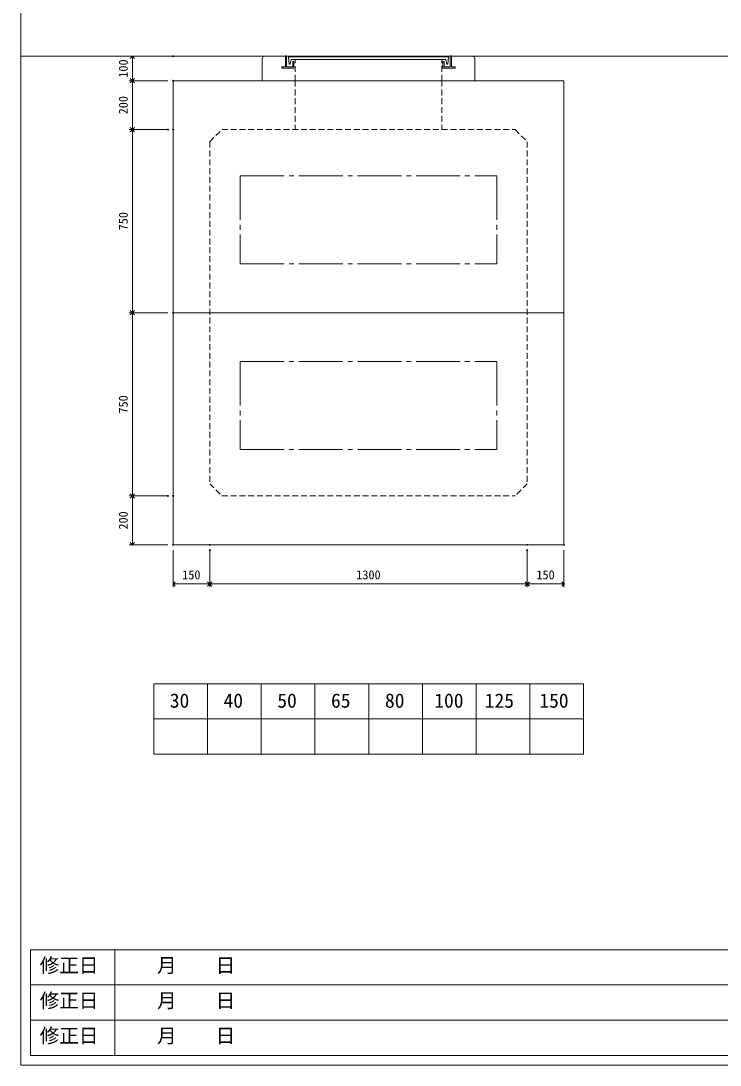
# Model space of a CAD drawing. Units: millimetres, scale not verified. Extents: x -9756 to 9755, y -4634 to 4634.
# Drawn here: x -2485 to 378, y -3916 to 359 of the extents above; entities that cross this region are included whole.
import ezdxf
from ezdxf.enums import TextEntityAlignment as Align

# ---------------------------------------------------------------- set-up
doc = ezdxf.new("R2010")
doc.units = ezdxf.units.MM
doc.header["$LTSCALE"] = 20
doc.header["$PDMODE"] = 32
doc.header["$PDSIZE"] = 4
doc.linetypes.add('CHAIN2', pattern=[12, 9, -1, 1, -1])
doc.linetypes.add('DASHED1', pattern=[1.8, 1.2, -0.6])
doc.layers.add('0-1_Defpoints', color=7, linetype='Continuous')
for name, color, linetype, lineweight in [('0-2_waku', 7, 'Continuous', 18), ('0-3_gaikei', 7, 'Continuous', 18), ('0-4_kakure', 7, 'DASHED1', 5), ('0-5_sunpou', 7, 'Continuous', 5), ('0-A_futa', 3, 'Continuous', 18), ('0-B_GL', 4, 'Continuous', 18), ('0-D_文字１', 7, 'Continuous', 18), ('1-2_uchigawa2', 6, 'CHAIN2', 18)]:
    doc.layers.add(name, color=color, linetype=linetype, lineweight=lineweight)
doc.styles.add('ＭＳ ゴシック', font='')
doc.styles.get('ＭＳ ゴシック').set_extended_font_data('MS Gothic')

# ---------------------------------------------------------------- blocks, each defined once
blk = doc.blocks.new('_Open90')
at = {"layer": '0-5_sunpou'}
blk.add_line((0, 0), (-1, 0), dxfattribs=at)
blk.add_lwpolyline([(-0.5, 0.5), (0, 0), (-0.5, -0.5)], dxfattribs=at)
blk = doc.blocks.new('D145')
at = {"layer": '0-1_Defpoints'}
for p in [(4057.41, 3688.65), (3890.84, 2938.65), (4057.41, 2938.65)]:
    blk.add_point(p, dxfattribs=at)
at = {"layer": '0-5_sunpou'}
for p, q in [((4035.41, 3688.65), (3877.84, 3688.65)), ((3890.84, 3670.65), (3890.84, 2956.65)), ((4035.41, 2938.65), (3877.84, 2938.65))]:
    blk.add_line(p, q, dxfattribs=at)
at = {"layer": '0-5_sunpou', "xscale": 18, "yscale": 18}
for p, rotation in [((3890.84, 3688.65), 90), ((3890.84, 2938.65), 270)]:
    blk.add_blockref('_Open90', p, dxfattribs=dict(at, rotation=rotation))
at = {"layer": '0-5_sunpou', "style": 'ＭＳ ゴシック'}
blk.add_text('750', height=36.66, rotation=90, dxfattribs=at).set_placement((3882.84, 3276.15), align=Align.BOTTOM_LEFT)
blk = doc.blocks.new('D146')
at = {"layer": '0-1_Defpoints'}
for p in [(4057.41, 2938.65), (3890.84, 2188.65), (4057.41, 2188.65)]:
    blk.add_point(p, dxfattribs=at)
at = {"layer": '0-5_sunpou'}
for p, q in [((4035.41, 2938.65), (3877.84, 2938.65)), ((3890.84, 2920.65), (3890.84, 2206.65)), ((4035.41, 2188.65), (3877.84, 2188.65))]:
    blk.add_line(p, q, dxfattribs=at)
at = {"layer": '0-5_sunpou', "xscale": 18, "yscale": 18}
for p, rotation in [((3890.84, 2938.65), 90), ((3890.84, 2188.65), 270)]:
    blk.add_blockref('_Open90', p, dxfattribs=dict(at, rotation=rotation))
at = {"layer": '0-5_sunpou', "style": 'ＭＳ ゴシック'}
blk.add_text('750', height=36.66, rotation=90, dxfattribs=at).set_placement((3882.84, 2526.15), align=Align.BOTTOM_LEFT)
blk = doc.blocks.new('D117')
at = {"layer": '0-1_Defpoints'}
for p in [(4207.41, 1988.65), (5507.41, 1988.65), (5507.41, 1828.59)]:
    blk.add_point(p, dxfattribs=at)
at = {"layer": '0-5_sunpou'}
for p, q in [((4207.41, 1966.65), (4207.41, 1815.59)), ((5507.41, 1966.65), (5507.41, 1815.59)), ((4225.41, 1828.59), (5489.41, 1828.59))]:
    blk.add_line(p, q, dxfattribs=at)
at = {"layer": '0-5_sunpou', "xscale": 18, "yscale": 18, "rotation": 180}
blk.add_blockref('_Open90', (4207.41, 1828.59), dxfattribs=at)
at = {"layer": '0-5_sunpou', "xscale": 18, "yscale": 18}
blk.add_blockref('_Open90', (5507.41, 1828.59), dxfattribs=at)
at = {"layer": '0-5_sunpou', "style": 'ＭＳ ゴシック'}
blk.add_text('1300', height=36.66, dxfattribs=at).set_placement((4807.41, 1836.59), align=Align.BOTTOM_LEFT)
blk = doc.blocks.new('D125')
at = {"layer": '0-1_Defpoints'}
for p in [(4057.41, 3988.65), (3890.84, 3888.65), (4057.41, 3888.65)]:
    blk.add_point(p, dxfattribs=at)
at = {"layer": '0-5_sunpou'}
for p, q in [((4035.41, 3988.65), (3877.84, 3988.65)), ((3890.84, 3970.65), (3890.84, 3906.65)), ((4035.41, 3888.65), (3877.84, 3888.65))]:
    blk.add_line(p, q, dxfattribs=at)
at = {"layer": '0-5_sunpou', "xscale": 18, "yscale": 18}
for p, rotation in [((3890.84, 3988.65), 90), ((3890.84, 3888.65), 270)]:
    blk.add_blockref('_Open90', p, dxfattribs=dict(at, rotation=rotation))
at = {"layer": '0-5_sunpou', "style": 'ＭＳ ゴシック'}
blk.add_text('100', height=36.66, rotation=90, dxfattribs=at).set_placement((3882.84, 3901.15), align=Align.BOTTOM_LEFT)
blk = doc.blocks.new('D126')
at = {"layer": '0-1_Defpoints'}
for p in [(4057.41, 3888.65), (3890.84, 3688.65), (4035.41, 3688.65)]:
    blk.add_point(p, dxfattribs=at)
at = {"layer": '0-5_sunpou'}
for p, q in [((4035.41, 3888.65), (3877.84, 3888.65)), ((3890.84, 3870.65), (3890.84, 3706.65)), ((4013.41, 3688.65), (3877.84, 3688.65))]:
    blk.add_line(p, q, dxfattribs=at)
at = {"layer": '0-5_sunpou', "xscale": 18, "yscale": 18}
for p, rotation in [((3890.84, 3888.65), 90), ((3890.84, 3688.65), 270)]:
    blk.add_blockref('_Open90', p, dxfattribs=dict(at, rotation=rotation))
at = {"layer": '0-5_sunpou', "style": 'ＭＳ ゴシック'}
blk.add_text('200', height=36.66, rotation=90, dxfattribs=at).set_placement((3882.84, 3751.15), align=Align.BOTTOM_LEFT)
blk = doc.blocks.new('D127')
at = {"layer": '0-1_Defpoints'}
for p in [(4035.41, 2188.65), (3890.84, 1988.65), (4057.41, 1988.65)]:
    blk.add_point(p, dxfattribs=at)
at = {"layer": '0-5_sunpou'}
for p, q in [((4013.41, 2188.65), (3877.84, 2188.65)), ((3890.84, 2170.65), (3890.84, 2006.65)), ((4035.41, 1988.65), (3877.84, 1988.65))]:
    blk.add_line(p, q, dxfattribs=at)
at = {"layer": '0-5_sunpou', "xscale": 18, "yscale": 18}
for p, rotation in [((3890.84, 2188.65), 90), ((3890.84, 1988.65), 270)]:
    blk.add_blockref('_Open90', p, dxfattribs=dict(at, rotation=rotation))
at = {"layer": '0-5_sunpou', "style": 'ＭＳ ゴシック'}
blk.add_text('200', height=36.66, rotation=90, dxfattribs=at).set_placement((3882.84, 2051.15), align=Align.BOTTOM_LEFT)
blk = doc.blocks.new('D128')
at = {"layer": '0-1_Defpoints'}
for p in [(4057.41, 1988.65), (4207.41, 1966.65), (4207.41, 1828.59)]:
    blk.add_point(p, dxfattribs=at)
at = {"layer": '0-5_sunpou'}
for p, q in [((4057.41, 1966.65), (4057.41, 1815.59)), ((4207.41, 1944.65), (4207.41, 1815.59)), ((4075.41, 1828.59), (4189.41, 1828.59))]:
    blk.add_line(p, q, dxfattribs=at)
at = {"layer": '0-5_sunpou', "xscale": 18, "yscale": 18, "rotation": 180}
blk.add_blockref('_Open90', (4057.41, 1828.59), dxfattribs=at)
at = {"layer": '0-5_sunpou', "xscale": 18, "yscale": 18}
blk.add_blockref('_Open90', (4207.41, 1828.59), dxfattribs=at)
at = {"layer": '0-5_sunpou', "style": 'ＭＳ ゴシック'}
blk.add_text('150', height=36.66, dxfattribs=at).set_placement((4094.91, 1836.59), align=Align.BOTTOM_LEFT)
blk = doc.blocks.new('D129')
at = {"layer": '0-1_Defpoints'}
for p in [(5507.41, 1966.65), (5657.41, 1988.65), (5657.41, 1828.59)]:
    blk.add_point(p, dxfattribs=at)
at = {"layer": '0-5_sunpou'}
for p, q in [((5657.41, 1966.65), (5657.41, 1815.59)), ((5507.41, 1944.65), (5507.41, 1815.59)), ((5525.41, 1828.59), (5639.41, 1828.59))]:
    blk.add_line(p, q, dxfattribs=at)
at = {"layer": '0-5_sunpou', "xscale": 18, "yscale": 18, "rotation": 180}
blk.add_blockref('_Open90', (5507.41, 1828.59), dxfattribs=at)
at = {"layer": '0-5_sunpou', "xscale": 18, "yscale": 18}
blk.add_blockref('_Open90', (5657.41, 1828.59), dxfattribs=at)
at = {"layer": '0-5_sunpou', "style": 'ＭＳ ゴシック'}
blk.add_text('150', height=36.66, dxfattribs=at).set_placement((5544.91, 1836.59), align=Align.BOTTOM_LEFT)

msp = doc.modelspace()

# ---------------------------------------------------------------- linework, layer by layer
at = {"layer": '0-2_waku'}
for p, q in [((-2484.57, 4634.01), (-2484.57, -3915.99)), ((-2484.57, 4099.64), (-2484.57, -3915.99)), ((-1940.82, -2354.99), (-180.82, -2354.99)), ((-1940.82, -2354.99), (-1940.82, -2642.99)), ((-1940.82, -2354.99), (-1940.82, -2642.99)), ((-1940.82, -2354.99), (-1940.82, -2642.99)), ((-1940.82, -2354.99), (-1940.82, -2642.99)), ((-1720.82, -2354.99), (-1720.82, -2642.99)), ((-1500.82, -2354.99), (-1500.82, -2642.99)), ((-1500.82, -2354.99), (-1500.82, -2642.99)), ((-1280.82, -2354.99), (-1280.82, -2642.99)), ((-1060.82, -2354.99), (-1060.82, -2642.99)), ((-840.82, -2354.99), (-840.82, -2642.99)), ((-620.82, -2354.99), (-620.82, -2642.99)), ((-400.82, -2354.99), (-400.82, -2642.99)), ((-180.82, -2354.99), (-180.82, -2642.99)), ((-1940.82, -2498.99), (-180.82, -2498.99)), ((-1940.82, -2642.99), (-180.82, -2642.99)), ((-1940.82, -2642.99), (-180.82, -2642.99)), ((-2444.57, -3443.99), (-2444.57, -3875.99)), ((-2444.57, -3443.99), (1611.43, -3443.99)), ((-2099.57, -3443.99), (-2099.57, -3875.99)), ((-2444.57, -3587.99), (1611.43, -3587.99)), ((-2444.57, -3731.99), (1035.43, -3731.99)), ((-2444.57, -3875.99), (1611.43, -3875.99)), ((-2484.57, -3915.99), (9755.43, -3915.99))]:
    msp.add_line(p, q, dxfattribs=at)
msp.add_lwpolyline([(-2484.57, 4634.01), (-2484.57, -3915.99), (5675.43, -3915.99)], dxfattribs=at)
at = {"layer": '0-3_gaikei'}
for p, q in [((-1486.59, 214.01), (-1401.59, 214.01)), ((-721.59, 214.01), (-636.59, 214.01)), ((-1496.59, 114.01), (-1496.59, 204.01)), ((-626.59, 114.01), (-626.59, 204.01)), ((-1861.59, 114.01), (-1861.59, -1785.99)), ((-1861.59, 114.01), (-1861.59, -1785.99)), ((-1861.59, 114.01), (-261.59, 114.01)), ((-1496.59, 114.01), (-1386.59, 114.01)), ((-1461.59, 114.01), (-661.59, 114.01)), ((-626.59, 114.01), (-736.59, 114.01)), ((-261.59, 114.01), (-261.59, -1785.99)), ((-261.59, 114.01), (-261.59, -1785.99)), ((-1861.59, -835.99), (-261.59, -835.99)), ((-1861.59, -1785.99), (-261.59, -1785.99))]:
    msp.add_line(p, q, dxfattribs=at)
for centre, radius, start, end in [((-1487.17, 204.59), 9.44, 86.47383, 183.52617), ((-636.26, 204.34), 9.68, 358.04251, 91.95749), ((-636.59, 204.01), 10, 0, 10)]:
    msp.add_arc(centre, radius, start, end, dxfattribs=at)
at = {"layer": '0-4_kakure'}
for p, q in [((-1361.59, 114.01), (-1361.59, 200.51)), ((-761.59, 114.01), (-761.59, 200.51)), ((-761.59, 114.01), (-761.59, 198.51)), ((-1361.59, 114.01), (-1361.59, -85.99)), ((-761.59, 114.01), (-761.59, -85.99)), ((-1711.59, -135.99), (-1661.59, -85.99)), ((-1661.59, -85.99), (-461.59, -85.99)), ((-461.59, -85.99), (-411.59, -135.99)), ((-1711.59, -135.99), (-1711.59, -1535.99)), ((-411.59, -135.99), (-411.59, -1535.99)), ((-1711.59, -1535.99), (-1661.59, -1585.99)), ((-411.59, -1535.99), (-461.59, -1585.99)), ((-1661.59, -1585.99), (-461.59, -1585.99))]:
    msp.add_line(p, q, dxfattribs=at)
at = {"layer": '0-A_futa'}
for p, q in [((-1401.59, 214.01), (-1401.59, 171.01)), ((-1399.59, 216.01), (-1396.59, 216.01)), ((-1396.59, 216.01), (-1396.59, 171.01)), ((-726.59, 216.01), (-726.59, 171.01)), ((-726.59, 216.01), (-723.59, 216.01)), ((-721.59, 214.01), (-721.59, 171.01)), ((-1414.59, 171.01), (-1401.59, 171.01)), ((-1396.59, 171.01), (-1371.59, 171.01)), ((-1388.78, 211.51), (-734.45, 211.51)), ((-1388.78, 211.51), (-1386.29, 181.51)), ((-1386.29, 181.51), (-1382.58, 181.51)), ((-1378.26, 200.51), (-1382.58, 181.51)), ((-1378.26, 200.51), (-744.92, 200.51)), ((-1371.59, 191.01), (-1371.59, 171.01)), ((-1369.59, 193.01), (-1368.59, 193.01)), ((-1366.59, 191.01), (-1366.59, 166.01)), ((-756.59, 191.01), (-756.59, 166.01)), ((-753.59, 193.01), (-754.59, 193.01)), ((-751.59, 191.01), (-751.59, 171.01)), ((-726.59, 171.01), (-751.59, 171.01)), ((-744.92, 200.51), (-740.6, 181.51)), ((-736.7, 181.51), (-740.6, 181.51)), ((-734.45, 211.51), (-736.7, 181.51)), ((-708.59, 171.01), (-721.59, 171.01)), ((-1416.59, 169.01), (-1416.59, 168.01)), ((-1366.59, 166.01), (-1414.59, 166.01)), ((-756.59, 166.01), (-708.59, 166.01)), ((-706.59, 169.01), (-706.59, 168.01))]:
    msp.add_line(p, q, dxfattribs=at)
for centre, start, end in [((-1399.59, 214.01), 90, 180), ((-723.59, 214.01), 0, 90), ((-1414.59, 169.01), 90, 180), ((-1369.59, 191.01), 90, 180), ((-1368.59, 191.01), 0, 90), ((-754.59, 191.01), 90, 180), ((-753.59, 191.01), 0, 90), ((-708.59, 169.01), 0, 90), ((-1414.59, 168.01), 180, 270), ((-708.59, 168.01), 270, 0)]:
    msp.add_arc(centre, 2, start, end, dxfattribs=at)
at = {"layer": '0-B_GL'}
msp.add_line((-2484.57, 214.01), (9755.43, 214.01), dxfattribs=at)
at = {"layer": '1-2_uchigawa2'}
for p, q in [((-1586.59, -275.99), (-1586.59, -635.99)), ((-1586.59, -275.99), (-536.59, -275.99)), ((-536.59, -275.99), (-536.59, -635.99)), ((-1586.59, -635.99), (-536.59, -635.99)), ((-1586.59, -1035.99), (-1586.59, -1395.99)), ((-1586.59, -1035.99), (-536.59, -1035.99)), ((-536.59, -1035.99), (-536.59, -1395.99)), ((-1586.59, -1395.99), (-536.59, -1395.99))]:
    msp.add_line(p, q, dxfattribs=at)

# ---------------------------------------------------------------- block references
at = {"layer": '0-5_sunpou'}
for name in ['D125', 'D126', 'D145', 'D146', 'D127', 'D128', 'D117', 'D129']:
    msp.add_blockref(name, (-5919, -3774.64), dxfattribs=at)

# ---------------------------------------------------------------- texts
at = {"layer": '0-D_文字１', "style": 'ＭＳ ゴシック'}
for s, p in [('30', (-1874.9, -2470.62)), ('40', (-1654.9, -2470.62)), ('50', (-1434.9, -2470.62)), ('65', (-1214.9, -2470.62)), ('80', (-994.08, -2470.62)), ('100', (-792.34, -2470.62)), ('125', (-585.56, -2470.62)), ('150', (-362.03, -2470.62)), ('修正日', (-2407.27, -3554.58)), ('\u3000\u3000月\u3000\u3000日', (-2086.97, -3554.58)), ('修正日', (-2407.27, -3698.58)), ('\u3000\u3000月\u3000\u3000日', (-2086.97, -3698.58)), ('修正日', (-2407.27, -3842.58)), ('\u3000\u3000月\u3000\u3000日', (-2086.97, -3842.58))]:
    msp.add_text(s, height=58.65, dxfattribs=at).set_placement(p, align=Align.BOTTOM_LEFT)

doc.saveas('drawing.dxf')
